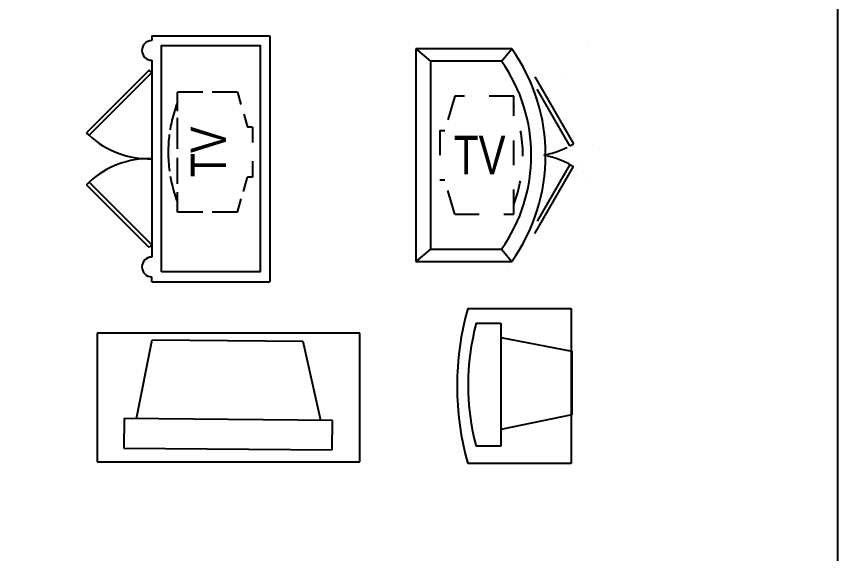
# Model space of a CAD drawing. Header units: millimetres. Extents: x 1474 to 2240, y 2278 to 2630.
# Drawn here: x 2236.442 to 2239.781, y 2604.352 to 2606.536 of the extents above; entities that cross this region are included whole.
import ezdxf
from ezdxf.enums import TextEntityAlignment as Align

# ---------------------------------------------------------------- set-up
doc = ezdxf.new("R2010")
doc.units = ezdxf.units.MM
doc.linetypes.add('DASHDOT', pattern=[1, 0.5, -0.25, 0, -0.25])
doc.linetypes.add('HIDDEN2', pattern=[0.1875, 0.125, -0.0625])
for name, color, linetype in [('B-FURNITURE', 22, 'Continuous'), ('IFF-FLOORING', 136, 'Continuous'), ('IFF-FURN', 51, 'Continuous'), ('IFF-FURN-DETAIL', 250, 'Continuous')]:
    doc.layers.add(name, color=color, linetype=linetype)
doc.styles.add('CHISEL2', font='arial.ttf', dxfattribs={"width": 0.75})
doc.styles.get("Standard").update_dxf_attribs({"font": 'arial.ttf'})

# ---------------------------------------------------------------- blocks, each defined once
blk = doc.blocks.new('A$C0446587A')
at = {"layer": 'IFF-FLOORING'}
for p, q in [((892.3, 1158), (892.3, 1158)), ((780.6, 1002.8), (780.6, 1002.8)), ((914.1, 643.1), (914.1, 643.1)), ((810, 629.4), (810, 629.4)), ((857.8, 555.7), (857.8, 555.7)), ((0, 522.7), (0, 522.7)), ((868.8, 502.7), (868.8, 502.7)), ((905.7, 468.9), (905.7, 468.9)), ((0.1, 306.3), (0.1, 306.3)), ((480.8, 0), (480.8, 0))]:
    blk.add_line(p, q, dxfattribs=at)
at = {"layer": 'IFF-FURN'}
for p, q in [((498.7, 1134.4), (3.4, 1134.4)), ((3.4, 1134.4), (3.4, 37.1)), ((3.4, 37.1), (498.7, 37.1))]:
    blk.add_line(p, q, dxfattribs=at)
at = {"layer": 'IFF-FURN', "color": 8}
for p, q in [((3.4, 1134.4), (78.4, 1070.9)), ((445.1, 1070.9), (498.7, 1134.4)), ((445.1, 1070.9), (78.4, 1070.9)), ((78.4, 1070.9), (78.4, 100.6)), ((616.7, 990.6), (816.7, 644.2)), ((798.4, 633.6), (629.1, 926.7)), ((798.4, 633.6), (816.7, 644.2)), ((798.4, 633.6), (816.7, 644.2)), ((616.7, 181), (816.7, 527.4)), ((798.4, 538), (629.1, 244.8)), ((798.4, 538), (816.7, 527.4)), ((78.4, 100.6), (3.4, 37.1)), ((78.4, 100.6), (445.1, 100.6)), ((445.1, 100.6), (498.7, 37.1))]:
    blk.add_line(p, q, dxfattribs=at)
at = {"layer": 'IFF-FURN', "linetype": 'HIDDEN2'}
for p, q in [((203.3, 890.6), (152.5, 712.8)), ((508.1, 890.6), (203.3, 890.6)), ((508.1, 281), (508.1, 890.6)), ((127.1, 712.8), (127.1, 458.8)), ((127.1, 712.8), (152.5, 712.8)), ((127.1, 458.8), (152.5, 458.8)), ((203.3, 281), (152.5, 458.8)), ((203.3, 281), (508.1, 281))]:
    blk.add_line(p, q, dxfattribs=at)
at = {"layer": 'IFF-FURN'}
blk.add_arc((-277.9, 585.8), 950.8, 324.7591, 35.2409, dxfattribs=at)
at = {"layer": 'IFF-FURN', "color": 8}
blk.add_arc((-242.6, 585.8), 841.6, 324.7965, 35.2035, dxfattribs=at)
at = {"layer": 'IFF-FURN', "linetype": 'HIDDEN2'}
for start, end in [(0, 21.0375), (338.9625, 360)]:
    blk.add_arc((-152.3, 585.8), 707.6, start, end, dxfattribs=at)
at = {"layer": 'IFF-FURN', "color": 8, "linetype": 'DASHDOT'}
for centre, start, end in [((562.5, 1084.5), 281.4788, 297.6141), ((562.5, 87.1), 62.3859, 78.5212)]:
    blk.add_arc(centre, 508.8, start, end, dxfattribs=at)
at = {"layer": 'IFF-FURN', "style": 'CHISEL2', "width": 0.75}
blk.add_text('TV', height=200, dxfattribs=at).set_placement((332.3, 486.7), align=Align.CENTER)
blk = doc.blocks.new('BARM130')
at = {"color": 0, "linetype": 'ByBlock'}
blk.add_line((-635, 659.6), (-635, 50), dxfattribs=at)
for points in [[(-508, 659.6, 1), (-609.6, 659.6, 1)], [(609.6, 659.6, 1), (508, 659.6, 1)]]:
    blk.add_lwpolyline(points, format="xyb", dxfattribs=at)
for points in [[(-635, 659.6), (-609.6, 659.6)], [(508, 659.6), (-508, 659.6)], [(635, 659.6), (609.6, 659.6)], [(635, 659.6), (635, 50)], [(635, 50), (-635, 50)]]:
    blk.add_lwpolyline(points, dxfattribs=at)
at = {"layer": 'IFF-FURN-DETAIL', "linetype": 'ByBlock'}
for p, q in [((-457.8, 673.1), (-134.2, 996.6)), ((-457.8, 673.1), (-134.2, 996.6)), ((-120.7, 983.1), (-444.3, 659.6)), ((-120.7, 983.1), (-444.3, 659.6)), ((-120.7, 983.1), (-134.2, 996.6)), ((-120.7, 983.1), (-134.2, 996.6)), ((120.7, 983.1), (134.2, 996.6)), ((120.7, 983.1), (134.2, 996.6)), ((120.7, 983.1), (444.3, 659.6)), ((120.7, 983.1), (444.3, 659.6)), ((457.8, 673.1), (134.2, 996.6)), ((457.8, 673.1), (134.2, 996.6)), ((-444.3, 659.6), (-457.8, 673.1)), ((-444.3, 659.6), (-457.8, 673.1)), ((444.3, 659.6), (457.8, 673.1)), ((444.3, 659.6), (457.8, 673.1))]:
    blk.add_line(p, q, dxfattribs=at)
blk.add_lwpolyline([(-584.2, 608.8), (584.2, 608.8), (584.2, 100.8), (-584.2, 100.8)], close=True, dxfattribs=at)
blk.add_lwpolyline([(-584.2, 608.8), (584.2, 608.8), (584.2, 100.8), (-584.2, 100.8)], close=True, dxfattribs=at)
for centre, start, end in [((-457.8, 673.1), 358.3131, 42.6141), ((-457.8, 673.1), 358.3131, 42.6141), ((457.8, 673.1), 137.3859, 181.6869), ((457.8, 673.1), 137.3859, 181.6869)]:
    blk.add_arc(centre, 458, start, end, dxfattribs=at)
blk = doc.blocks.new('TVDASHED')
at = {"linetype": 'ByBlock'}
for p, q in [((-309.7, 387.1), (-206.5, 387.1)), ((-309.7, 256.8), (-309.7, 387.1)), ((-163.3, 387.1), (-28.6, 387.1)), ((17.6, 387.1), (177.9, 387.1)), ((212.3, 387.1), (309.7, 387.1)), ((309.7, 256.8), (309.7, 387.1)), ((-309.7, 77.4), (-309.7, 207.7)), ((309.7, 77.4), (309.7, 207.7)), ((-309.7, 77.4), (-241, 57.8)), ((-201.5, 46.5), (-129, 25.8)), ((196.2, 45), (129, 25.8)), ((309.7, 77.4), (246.6, 59.4)), ((-129, 0), (-129, 25.8)), ((-129, 0), (-129, 25.8)), ((-45.3, 0), (-129, 0)), ((-55.1, 0), (-129, 0)), ((129, 0), (50.1, 0)), ((129, 0), (129, 25.8)), ((129, 0), (129, 25.8))]:
    blk.add_line(p, q, dxfattribs=at)
for start, end in [(99.8966, 111.0375), (90, 97.7931), (82.6154, 90), (68.9625, 80.6823)]:
    blk.add_arc((0, -283.9), 718.9, start, end, dxfattribs=at)
at = {"width": 0.8}
blk.add_attdef('TV', text='', height=182.9, dxfattribs=at).set_placement((2.2, 227.5), align=Align.MIDDLE)
blk = doc.blocks.new('A$C4F640CFE')
at = {"layer": 'IFF-FURN', "rotation": 90}
blk.add_blockref('BARM130', (996.6, 635), dxfattribs=at)
blk.add_blockref('TVDASHED', (856.6, 668), dxfattribs=at).add_auto_attribs({'TV': 'TV'})

msp = doc.modelspace()

# ---------------------------------------------------------------- linework, layer by layer
msp.add_lwpolyline([(2222.5811, 2616.4813), (2239.7813, 2616.4813), (2239.7813, 2601.8434), (2222.5811, 2601.8434)], close=True)
at = {"layer": 'B-FURNITURE', "color": 33}
for p, q in [((2238.2779, 2605.3485), (2238.6979, 2605.3485)), ((2238.6979, 2605.3485), (2238.6979, 2604.7185)), ((2238.3119, 2605.2882), (2238.4119, 2605.2882)), ((2238.4119, 2605.2882), (2238.4118, 2604.7882)), ((2236.7701, 2605.2479), (2236.7701, 2604.7249)), ((2237.8391, 2605.2479), (2236.7701, 2605.2479)), ((2237.8391, 2604.7249), (2237.8391, 2605.2479)), ((2236.9308, 2604.9008), (2236.9938, 2605.2208)), ((2236.9938, 2605.2208), (2237.6064, 2605.2152)), ((2237.6064, 2605.2152), (2237.6788, 2604.894)), ((2238.412, 2605.2307), (2238.7011, 2605.1757)), ((2238.7011, 2605.1757), (2238.701, 2604.916)), ((2236.8807, 2604.9013), (2236.8796, 2604.7811)), ((2237.7277, 2604.8936), (2236.8807, 2604.9013)), ((2238.701, 2604.916), (2238.4118, 2604.8568)), ((2237.7266, 2604.7734), (2237.7277, 2604.8936)), ((2236.8796, 2604.7811), (2237.7266, 2604.7734)), ((2238.4118, 2604.7882), (2238.3118, 2604.7882)), ((2236.7701, 2604.7249), (2237.8391, 2604.7249)), ((2238.6979, 2604.7185), (2238.2779, 2604.7185))]:
    msp.add_line(p, q, dxfattribs=at)
for centre, radius, start, end in [((2239.3834, 2605.0335), 1.1496, 164.0965, 195.9035), ((2239.2444, 2605.038), 0.9655, 164.9767, 194.9902)]:
    msp.add_arc(centre, radius, start, end, dxfattribs=at)

# ---------------------------------------------------------------- block references
at = {"xscale": 0.00078744, "yscale": 0.00078744, "zscale": 0.00078744}
for name, p in [('A$C4F640CFE', (2236.7273, 2605.4574)), ('A$C0446587A', (2238.0643, 2605.5105))]:
    msp.add_blockref(name, p, dxfattribs=at)

doc.saveas('drawing.dxf')
